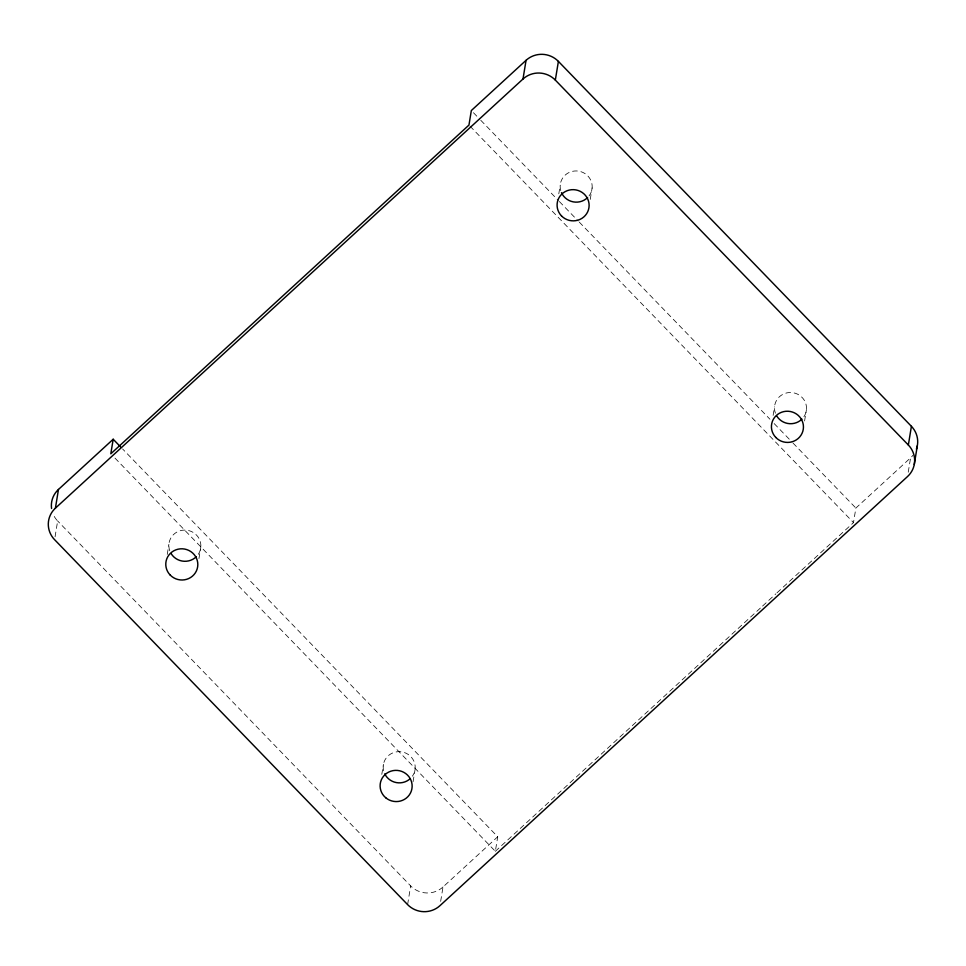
<?xml version="1.0" encoding="UTF-8"?>
<svg xmlns="http://www.w3.org/2000/svg" width="966" height="966" viewBox="0 0 966 966"><rect width="100%" height="100%" fill="white"/><g stroke="black" fill="none" stroke-linecap="round" stroke-linejoin="round"><path stroke-width="0.72" stroke-dasharray="4.83 3.62" d="M55.062 536.806L57.646 520.976A22.894 22.278 9.3 0 1 53.589 515.192M167.251 554.424L168.893 544.341M198.948 558.553L200.831 547.046M381.799 774.37L383.442 764.299M413.062 781.736L414.945 770.228M407.604 904.611L410.671 885.907L57.646 520.976M440.653 901.375L443.008 886.981L497.719 836.761L122.622 448.985M558.795 193.84L560.208 185.194M590.25 199.407L592.134 187.899M115.002 458.125L495.341 851.312L497.719 836.761M773.126 415.404L774.539 406.771M804.581 420.971L806.465 409.463M776.978 592.822L853.497 522.606L855.876 508.056L910.588 457.836A22.894 22.278 9.3 0 0 912.991 455.252M908.233 472.217L910.588 457.836M495.341 851.312L761.462 607.071M762.572 606.056L775.879 593.836M473.437 112.696L479.716 119.192M480.766 120.279L558.3 200.433M559.35 201.52L578.211 221.009M579.262 222.095L769.95 419.232M774.152 423.567L791.963 441.981M793.001 443.056L855.876 508.056M470.007 126.16L853.497 522.606M443.008 886.981A22.894 22.278 9.3 0 1 410.671 885.907M775.42 413.207A16.024 15.589 9.3 0 1 793.412 392.788A16.024 15.589 9.3 0 1 802.686 418.338M169.774 550.789A16.024 15.589 9.3 0 1 187.223 530.274A16.024 15.589 9.3 0 1 197.74 555.076M560.751 190.604A16.024 15.589 9.3 0 1 579.081 171.224A16.024 15.589 9.3 0 1 589.055 195.929M383.623 770.783A16.024 15.589 9.3 0 1 402.098 751.934A16.024 15.589 9.3 0 1 412.397 776.205"/><path stroke-width="1.45" d="M113.191 439.24L110.812 453.791L468.957 125.085L471.336 110.535L526.059 60.315A22.894 22.278 9.3 0 1 558.396 61.389L911.409 426.32L908.354 445.024A22.894 22.278 9.3 0 1 907.533 476.54L439.941 905.685A22.894 22.278 9.3 0 1 407.604 904.611L54.591 539.68A22.894 22.278 9.3 0 1 55.412 508.164L58.467 489.46L113.191 439.24L120.521 446.823M55.412 508.164L522.992 79.019L526.059 60.315M908.354 445.024L555.329 80.093L558.396 61.389M914.259 464.489L917.326 445.773M522.992 79.019A22.894 22.278 9.3 0 1 555.329 80.093M911.409 426.32A22.894 22.278 9.3 0 1 916.396 449.142M801.937 419.135A16.024 15.589 9.3 0 1 776.857 416.165M196.291 556.718A16.024 15.589 9.3 0 1 171.211 553.747M587.606 197.571A16.024 15.589 9.3 0 1 561.487 192.657M51.56 508.49A22.894 22.278 9.3 0 1 58.467 489.46M410.224 778.668A16.024 15.589 9.3 0 1 384.746 773.863M385.736 797.759A16.024 15.589 9.3 0 0 411.878 788.932A16.024 15.589 9.3 0 0 390.771 771.218A16.024 15.589 9.3 0 0 385.736 797.759M775.831 437.477A16.024 15.589 9.3 0 0 802.794 431.379A16.024 15.589 9.3 0 0 783.692 411.625A16.024 15.589 9.3 0 0 775.831 437.477M561.5 215.913A16.024 15.589 9.3 0 0 588.463 209.803A16.024 15.589 9.3 0 0 569.36 190.048A16.024 15.589 9.3 0 0 561.5 215.913M170.197 575.06A16.024 15.589 9.3 0 0 197.161 568.95A16.024 15.589 9.3 0 0 178.046 549.195A16.024 15.589 9.3 0 0 170.197 575.06"/></g></svg>
